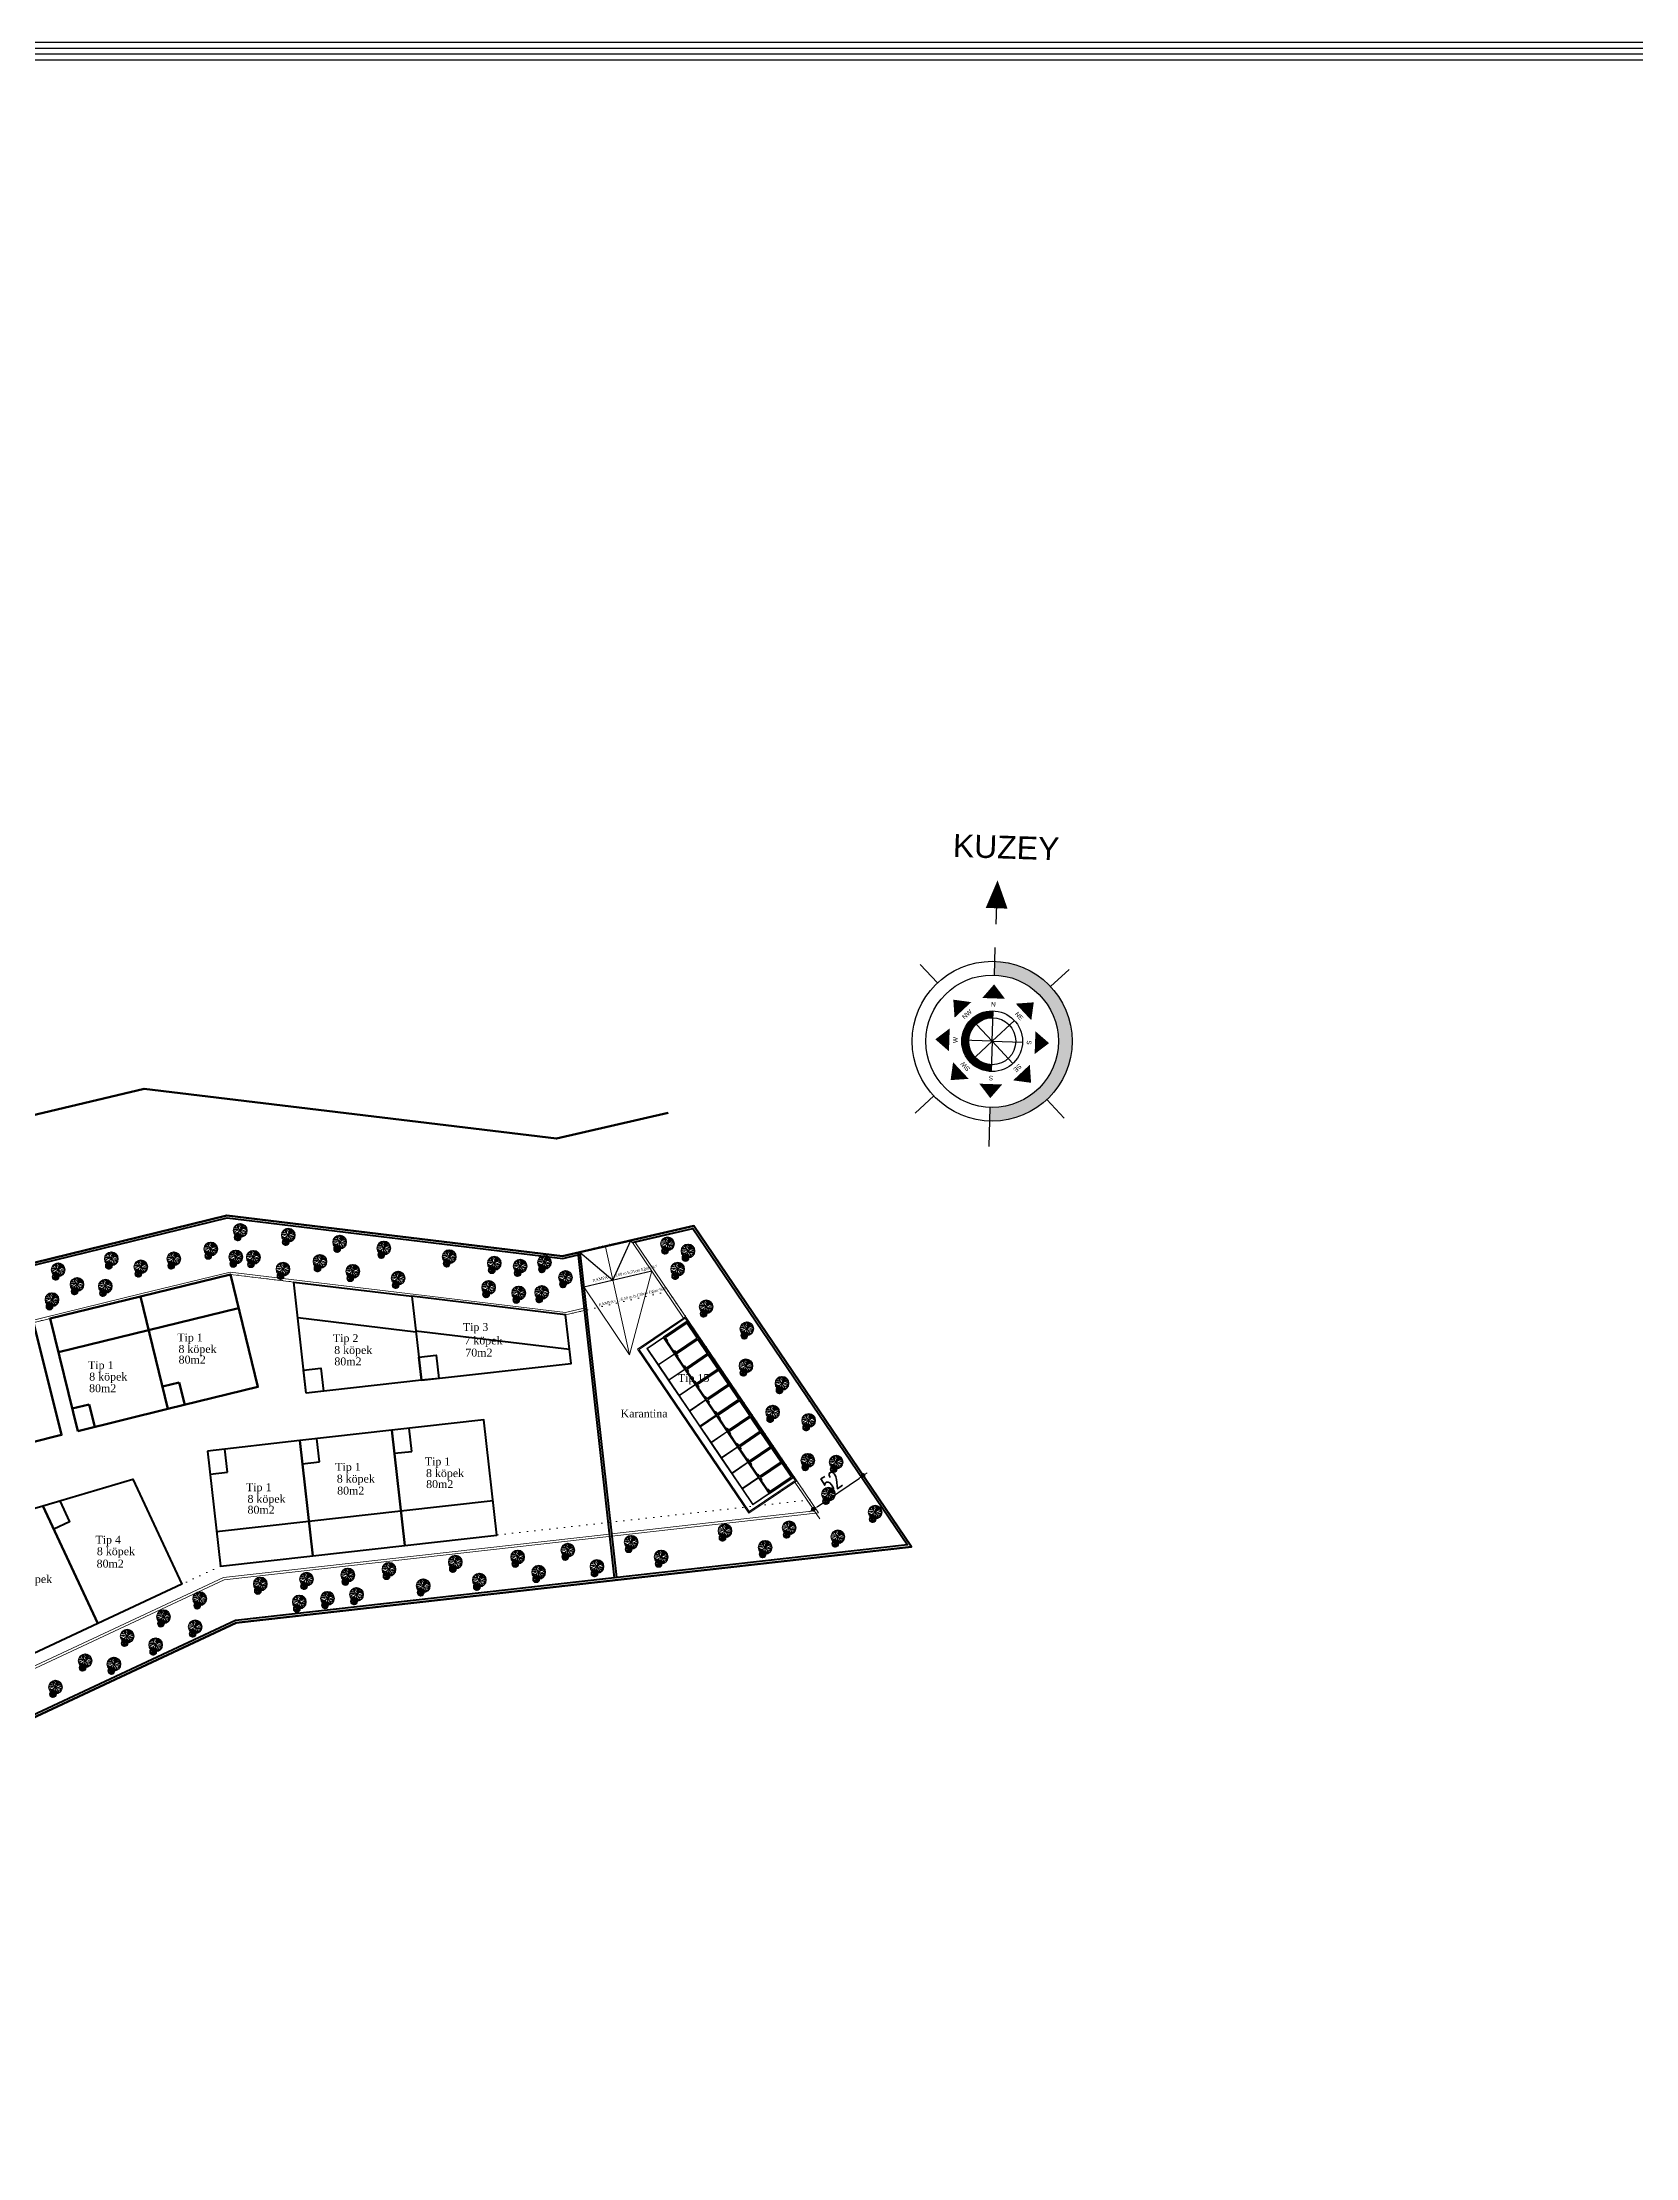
# Model space of a CAD drawing. Header units: millimetres. Extents: x 2046 to 14753, y 2361 to 29276.
# Drawn here: x 6684 to 8059, y 6210 to 8035 of the extents above; entities that cross this region are included whole.
import ezdxf
from ezdxf.enums import TextEntityAlignment as Align

# ---------------------------------------------------------------- set-up
doc = ezdxf.new("R2010")
doc.units = ezdxf.units.MM
doc.linetypes.add('DOT', pattern=[6.35, 0, -6.35])
doc.linetypes.add('DUZ', pattern=[0])
for name, color, linetype, lineweight in [('A.O. YAZI', 6, 'Continuous', 25), ('B_TİCARİ', 6, 'Continuous', 60), ('BİNA_IMALAT', 253, 'Continuous', 9), ('BİNA_SUNDURMA', 11, 'Continuous', 13), ('DUVAR', 255, 'Continuous', 40), ('gorunus3', 232, 'Continuous', 30), ('KAPI', 142, 'Continuous', 20), ('KAPLAMATAŞ', 21, 'DUZ', 13), ('noktali', 6, 'DOT', 13), ('ORMAN_PARK_BAHÇE', 92, 'Continuous', 9), ('PL_BHA', 163, 'Continuous', 0), ('TARAMA', 254, 'Continuous', 0), ('TARAMA-BY', 252, 'Continuous', 9), ('yazi', 251, 'Continuous', 25), ('ÖLÇÜ DIŞ', 255, 'Continuous', 25)]:
    doc.layers.add(name, color=color, linetype=linetype, lineweight=lineweight)
doc.styles.add('A.O. MALZEME', font='times.ttf', dxfattribs={"height": 10})
doc.styles.add('OLCU', font='romans.shx', dxfattribs={"width": 0.6, "height": 15})
doc.styles.add('ROMANS8', font='arial.ttf', dxfattribs={"width": 0.8, "height": 10})
doc.styles.get("Standard").update_dxf_attribs({"font": 'arial.ttf'})
doc.dimstyles.new('100', dxfattribs={"dimscale": 100, "dimtxt": 15, "dimasz": 0.04, "dimexe": 0.18, "dimexo": 0.06, "dimgap": 0.03, "dimtad": 1, "dimdec": 0, "dimrnd": 0.1, "dimdsep": 46, "dimtxsty": 'OLCU', "dimblk1": 'NOKTA', "dimblk2": 'NOKTA', "dimsah": 1, "dimcen": 0.05, "dimse1": 1, "dimse2": 1, "dimclrd": 256, "dimclre": 256, "dimclrt": 11, "dimadec": 0, "dimazin": 0, "dimtfac": 1, "dimtdec": 0, "dimtix": 1, "dimtmove": 2, "dimatfit": 3, "dimldrblk": 'NOKTA', "dimfxl": 1, "dimtolj": 1, "dimarcsym": 0})

# ---------------------------------------------------------------- blocks, each defined once
blk = doc.blocks.new('Tree - deciduous plan')
for p, q in [((-59.7219, 2.8025), (-12.0106, 12.0565)), ((-32.2571, 20.6333), (-59.1937, 9.348)), ((-58.6656, 12.7336), (-35.9543, 7.5424)), ((-57.081, 17.9248), (-47.0458, 14.7649)), ((-56.0247, 20.859), (-20.8134, 20.859)), ((-54.7923, 24.4702), (-47.75, 21.0847)), ((-54.6162, -24.7335), (-20.2853, 0.0941)), ((-53.2078, 27.4044), (-40.1797, 20.859)), ((-49.8627, 32.8214), (-32.7853, 32.8214)), ((-45.8134, 38.2383), (-40.5318, 33.0471)), ((-43.8768, 36.4326), (-44.405, 40.2696)), ((42, 42), (-42, -42)), ((42, -42), (-42, 42)), ((-40.1797, 44.558), (-36.4825, 43.2038)), ((-37.0107, 47.0408), (-35.25, 35.5298)), ((-32.6092, 50.4264), (-23.2782, 23.5674)), ((-31.2008, 51.1035), (-0.2149, 20.1818)), ((-26.4472, 46.5894), (-26.2712, 53.8116)), ((-22.0458, 42.0753), (-16.5881, 57.6486)), ((-21.1656, 55.8436), (-0.0388, 45.0094)), ((-12.5388, 54.9406), (-7.9613, 59.4546)), ((-12.3627, 32.1443), (-12.5388, 58.7776)), ((-5.3205, 59.6806), (16.5105, 16.7963)), ((2.426, 54.9406), (-1.4472, 59.9056)), ((0, 59.9996), (0, -60)), ((0.4894, 48.6208), (3.6584, 59.6806)), ((18.2711, 35.5298), (5.419, 59.6806)), ((9.8203, 51.5549), (12.8133, 58.5516)), ((19.6795, 19.5047), (16.3344, 57.6486)), ((17.0387, 51.1035), (23.2006, 55.1666)), ((17.7429, 43.6552), (25.4894, 54.2636)), ((54.3626, 25.3731), (20.9119, 0.3198)), ((23.3767, 23.3417), (53.3063, 27.4044)), ((29.3626, -6.6771), (59.4682, 7.091)), ((31.6513, 50.8778), (30.2429, 30.5643)), ((31.1232, 42.5267), (35.8767, 48.1693)), ((36.2288, 25.1474), (48.9049, 35.0784)), ((37.1091, 37.1098), (46.6161, 37.5612)), ((38.5175, 13.4107), (58.2359, 13.6364)), ((-60, 0), (60, 0)), ((-59.7219, -4.8714), (-54.2641, -6.6771)), ((-45.2853, -0.1316), (-59.0177, -10.0627)), ((-58.4895, -12.3197), (-36.4825, -11.6426)), ((-57.081, -18.4138), (-45.2853, -17.9624)), ((-52.6797, -18.188), (-55.4966, -22.0251)), ((-53.2078, -27.442), (-16.7641, -16.6081)), ((-38.9472, -29.0219), (-51.4472, -30.6018)), ((-47.2219, -19.3166), (-50.2148, -26.3135)), ((-46.5177, -30.1504), (-49.5106, -33.536)), ((-32.4331, -32.4075), (-48.1021, -35.5674)), ((-43.7008, -34.6645), (-46.6937, -37.373)), ((-35.9543, -22.4765), (-44.0529, -40.5329)), ((-24.6867, -37.8244), (-38.7712, -45.7241)), ((-26.2712, -43.9185), (-34.7219, -48.6583)), ((-19.9331, -20.2194), (-28.5599, -52.721)), ((-14.6515, -36.2445), (-27.6797, -52.9467)), ((-14.6515, -47.3041), (-25.0388, -54.3009)), ((-21.5177, -45.4984), (-19.9331, -56.1065)), ((-14.8275, -15.0282), (-14.6515, -57.6865)), ((-14.6515, -32.1818), (-3.912, -59.4922)), ((-8.4895, -47.5298), (-11.4825, -58.5893)), ((-10.074, -10.0627), (-2.5036, -59.7178)), ((-6.3768, -52.721), (-9.3698, -58.815)), ((-6.2008, -36.2445), (17.919, -57.0094)), ((-0.0388, -19.0909), (25.8415, -53.8495)), ((8.4119, -53.1724), (3.8344, -59.4922)), ((5.9471, -46.6269), (10.5246, -58.5893)), ((9.2922, -9.1598), (59.6443, -2.8401)), ((18.6232, -18.6394), (26.7218, -53.3981)), ((18.7992, -18.6394), (57.3556, -17.2853)), ((22.8485, -36.4702), (35.3485, -48.4326)), ((24.7852, -44.8213), (23.0246, -54.978)), ((26.3697, -18.4138), (58.9401, -9.8369)), ((30.419, -30.1504), (32.3556, -50.0125)), ((31.4753, -31.279), (49.6091, -33.3103)), ((38.1654, -18.188), (52.426, -29.0219)), ((41.5105, -32.6332), (46.088, -38.0501)), ((45.9119, -24.0564), (55.595, -22.2508))]:
    blk.add_line(p, q)
blk.add_circle((0, 0), 60)
blk = doc.blocks.new('NOKTA')
at = {"color": 0, "linetype": 'ByBlock'}
for p, q in [((-0.5, 0), (-1, 0)), ((0, 0.5), (0, 2.5)), ((0.5, 0), (1, 0)), ((0, -0.5), (0, -2.5))]:
    blk.add_line(p, q, dxfattribs=at)
at = {"color": 0, "linetype": 'ByBlock', "const_width": 0.5}
blk.add_lwpolyline([(-0.25, 0, 1), (0.25, 0, 1)], format="xyb", close=True, dxfattribs=at)
blk = doc.blocks.new('*D260')
at = {"layer": 'Defpoints', "color": 0, "transparency": 16777216}
for p in [(7392.3, 6798.3), (7392.3, 6798.3), (7349.3, 6769.1)]:
    blk.add_point(p, dxfattribs=at)
at = {"layer": 'TARAMA', "lineweight": -2, "transparency": 16777216}
blk.add_line((7352.6, 6771.3), (7389, 6796), dxfattribs=at)
at = {"layer": 'TARAMA', "lineweight": -2, "transparency": 16777216, "xscale": 4, "yscale": 4, "zscale": 4}
for p, rotation in [((7392.3, 6798.3), 34.12494175288695), ((7349.3, 6769.1), 214.1249417528869)]:
    blk.add_blockref('NOKTA', p, dxfattribs=dict(at, rotation=rotation))
at = {"layer": 'TARAMA', "color": 11, "transparency": 16777216, "insert": (7364.9, 6792.4), "char_height": 15, "attachment_point": 5, "rotation": 34.1249, "style": 'OLCU'}
blk.add_mtext('\\A1;52', dxfattribs=at)
blk = doc.blocks.new('sefere4')
at = {"layer": 'BİNA_IMALAT', "ltscale": 0.1}
for p, q in [((980705, 4350046), (982415, 4350046)), ((980705, 4349546), (980705, 4350046)), ((980715, 4350046), (980705, 4350046)), ((980715, 4350006), (980705, 4350006)), ((980715, 4349956), (980705, 4349956)), ((980715, 4349906), (980705, 4349906)), ((980715, 4350036), (980715, 4350046)), ((980715, 4350036), (982405, 4350036)), ((980715, 4349556), (980715, 4350036)), ((980760, 4350036), (980760, 4350046)), ((980810, 4350036), (980810, 4350046)), ((980864, 4350036), (980864, 4350046)), ((980914, 4350036), (980914, 4350046)), ((980964, 4350036), (980964, 4350046)), ((980985, 4350036), (980985, 4350046)), ((981014, 4350036), (981014, 4350046)), ((981035, 4350036), (981035, 4350046)), ((981064, 4350036), (981064, 4350046)), ((981085, 4350036), (981085, 4350046)), ((981114, 4350036), (981114, 4350046)), ((981135, 4350036), (981135, 4350046)), ((981164, 4350036), (981164, 4350046)), ((981185, 4350036), (981185, 4350046)), ((981235, 4350036), (981235, 4350046)), ((981285, 4350036), (981285, 4350046)), ((981338, 4350036), (981338, 4350046)), ((981388, 4350036), (981388, 4350046)), ((981438, 4350036), (981438, 4350046)), ((981488, 4350036), (981488, 4350046)), ((981538, 4350036), (981538, 4350046)), ((981588, 4350036), (981588, 4350046)), ((981638, 4350036), (981638, 4350046)), ((981691, 4350036), (981691, 4350046)), ((981741, 4350036), (981741, 4350046)), ((981791, 4350036), (981791, 4350046)), ((981841, 4350036), (981841, 4350046)), ((981891, 4350036), (981891, 4350046)), ((981941, 4350036), (981941, 4350046)), ((981991, 4350036), (981991, 4350046)), ((982045, 4350036), (982045, 4350046)), ((982095, 4350036), (982095, 4350046)), ((982145, 4350036), (982145, 4350046)), ((982195, 4350036), (982195, 4350046)), ((982245, 4350036), (982245, 4350046)), ((982295, 4350036), (982295, 4350046)), ((982345, 4350036), (982345, 4350046)), ((982398, 4350036), (982398, 4350046)), ((982405, 4349556), (982405, 4350036)), ((982405, 4350006), (982415, 4350006)), ((982405, 4349956), (982415, 4349956)), ((982405, 4349906), (982415, 4349906)), ((982415, 4349546), (982415, 4350046)), ((980715, 4349856), (980705, 4349856)), ((980715, 4349806), (980705, 4349806)), ((980715, 4349756), (980705, 4349756)), ((980715, 4349706), (980705, 4349706)), ((982405, 4349856), (982415, 4349856)), ((982405, 4349806), (982415, 4349806)), ((982405, 4349756), (982415, 4349756)), ((982405, 4349706), (982415, 4349706)), ((980715, 4349656), (980705, 4349656)), ((980715, 4349606), (980705, 4349606)), ((980715, 4349556), (980705, 4349556)), ((980705, 4349546), (982415, 4349546)), ((980715, 4349556), (982405, 4349556)), ((980725, 4349556), (980725, 4349546)), ((980775, 4349546), (980775, 4349556)), ((980825, 4349546), (980825, 4349556)), ((980875, 4349546), (980875, 4349556)), ((980925, 4349546), (980925, 4349556)), ((980965, 4349546), (980965, 4349556)), ((981015, 4349546), (981015, 4349556)), ((981075, 4349546), (981075, 4349556)), ((981125, 4349546), (981125, 4349556)), ((981185, 4349546), (981185, 4349556)), ((981235, 4349546), (981235, 4349556)), ((981295, 4349556), (981295, 4349546)), ((981355, 4349556), (981355, 4349546)), ((981415, 4349556), (981415, 4349546)), ((981475, 4349556), (981475, 4349546)), ((981525, 4349546), (981525, 4349556)), ((981575, 4349546), (981575, 4349556)), ((981625, 4349546), (981625, 4349556)), ((981675, 4349546), (981675, 4349556)), ((981715, 4349546), (981715, 4349556)), ((981765, 4349546), (981765, 4349556)), ((981825, 4349546), (981825, 4349556)), ((981875, 4349546), (981875, 4349556)), ((981935, 4349546), (981935, 4349556)), ((981985, 4349546), (981985, 4349556)), ((982045, 4349556), (982045, 4349546)), ((982105, 4349556), (982105, 4349546)), ((982165, 4349556), (982165, 4349546)), ((982225, 4349556), (982225, 4349546)), ((982275, 4349546), (982275, 4349556)), ((982325, 4349546), (982325, 4349556)), ((982375, 4349546), (982375, 4349556)), ((982405, 4349656), (982415, 4349656)), ((982405, 4349606), (982415, 4349606))]:
    blk.add_line(p, q, dxfattribs=at)
at = {"layer": 'BİNA_SUNDURMA', "ltscale": 0.1}
for p, q in [((980745, 4349791), (980745, 4349616)), ((980750, 4349786), (980745, 4349786)), ((980915, 4349786), (980745, 4349786)), ((980750, 4349791), (980750, 4349616)), ((980910, 4349791), (980910, 4349616)), ((980915, 4349786), (980910, 4349786)), ((980915, 4349791), (980915, 4349616)), ((980915, 4349786), (981235, 4349786)), ((981070, 4349791), (981070, 4349616)), ((981075, 4349791), (981075, 4349616)), ((981230, 4349791), (981230, 4349616)), ((981235, 4349786), (981230, 4349786)), ((981235, 4349791), (981235, 4349616)), ((981235, 4349786), (981395, 4349786)), ((981390, 4349791), (981390, 4349616)), ((981395, 4349791), (981395, 4349616)), ((981565, 4349786), (981395, 4349786)), ((981555, 4349791), (981555, 4349616)), ((981560, 4349786), (981555, 4349786)), ((981725, 4349786), (981555, 4349786)), ((981560, 4349791), (981560, 4349616)), ((981560, 4349791), (981560, 4349616)), ((981565, 4349786), (981560, 4349786)), ((981565, 4349791), (981565, 4349616)), ((981720, 4349791), (981720, 4349616)), ((981725, 4349786), (981720, 4349786)), ((981725, 4349791), (981725, 4349616)), ((981725, 4349786), (982045, 4349786)), ((981880, 4349791), (981880, 4349616)), ((981885, 4349791), (981885, 4349616)), ((982040, 4349791), (982040, 4349616)), ((982045, 4349786), (982040, 4349786)), ((982045, 4349791), (982045, 4349616)), ((982045, 4349786), (982205, 4349786)), ((982200, 4349791), (982200, 4349616)), ((982205, 4349791), (982205, 4349616)), ((982375, 4349786), (982205, 4349786)), ((982370, 4349791), (982370, 4349616)), ((982375, 4349786), (982370, 4349786)), ((982375, 4349791), (982375, 4349616)), ((980745, 4349621), (980915, 4349621)), ((980745, 4349616), (980915, 4349616)), ((980915, 4349621), (981235, 4349621)), ((980915, 4349616), (981235, 4349616)), ((981235, 4349621), (981395, 4349621)), ((981235, 4349616), (981395, 4349616)), ((981395, 4349621), (981565, 4349621)), ((981395, 4349616), (981565, 4349616)), ((981555, 4349621), (981725, 4349621)), ((981555, 4349616), (981725, 4349616)), ((981725, 4349621), (982045, 4349621)), ((981725, 4349616), (982045, 4349616)), ((982045, 4349621), (982205, 4349621)), ((982045, 4349616), (982205, 4349616)), ((982205, 4349621), (982375, 4349621)), ((982205, 4349616), (982375, 4349616))]:
    blk.add_line(p, q, dxfattribs=at)
for points in [[(980780, 4349796), (980880, 4349796)], [(980780, 4349791), (980880, 4349791)], [(980940, 4349796), (981040, 4349796)], [(980940, 4349791), (981040, 4349791)], [(981100, 4349796), (981200, 4349796)], [(981100, 4349791), (981200, 4349791)], [(981260, 4349796), (981360, 4349796)], [(981260, 4349791), (981360, 4349791)], [(981420, 4349796), (981520, 4349796)], [(981420, 4349791), (981520, 4349791)], [(981590, 4349796), (981690, 4349796)], [(981590, 4349791), (981690, 4349791)], [(981750, 4349796), (981850, 4349796)], [(981750, 4349791), (981850, 4349791)], [(981910, 4349796), (982010, 4349796)], [(981910, 4349791), (982010, 4349791)], [(982070, 4349796), (982170, 4349796)], [(982070, 4349791), (982170, 4349791)], [(982230, 4349796), (982330, 4349796)], [(982230, 4349791), (982330, 4349791)]]:
    blk.add_lwpolyline(points, dxfattribs=at)
at = {"layer": 'DUVAR', "ltscale": 0.1}
for p, q in [((980745, 4350036), (982375, 4350036)), ((980745, 4349791), (980745, 4350036)), ((980755, 4350026), (980905, 4350026)), ((980755, 4349801), (980755, 4350026)), ((980905, 4350026), (980905, 4349801)), ((980915, 4350026), (980915, 4349801)), ((981225, 4350026), (980915, 4350026)), ((981065, 4350026), (981065, 4349801)), ((981075, 4350026), (981075, 4349801)), ((981225, 4350026), (981225, 4349801)), ((981235, 4350026), (981235, 4349801)), ((981385, 4350026), (981235, 4350026)), ((981385, 4350026), (981385, 4349801)), ((981395, 4350026), (981395, 4349801)), ((981395, 4350026), (981555, 4350026)), ((981555, 4350026), (981555, 4349801)), ((981565, 4350026), (981715, 4350026)), ((981565, 4349801), (981565, 4350026)), ((981715, 4350026), (981715, 4349801)), ((981725, 4350026), (981725, 4349801)), ((982035, 4350026), (981725, 4350026)), ((981875, 4350026), (981875, 4349801)), ((981885, 4350026), (981885, 4349801)), ((982035, 4350026), (982035, 4349801)), ((982045, 4350026), (982045, 4349801)), ((982195, 4350026), (982045, 4350026)), ((982195, 4350026), (982195, 4349801)), ((982205, 4350026), (982205, 4349801)), ((982205, 4350026), (982365, 4350026)), ((982365, 4350026), (982365, 4349801)), ((982375, 4350036), (982375, 4349791)), ((980905, 4349801), (980880, 4349801)), ((980915, 4349791), (980880, 4349791)), ((980940, 4349801), (980915, 4349801)), ((980915, 4349791), (980940, 4349791)), ((981100, 4349801), (981040, 4349801)), ((981040, 4349791), (981100, 4349791)), ((981225, 4349801), (981200, 4349801)), ((981200, 4349791), (981235, 4349791)), ((981260, 4349801), (981235, 4349801)), ((981235, 4349791), (981260, 4349791)), ((981385, 4349801), (981360, 4349801)), ((981360, 4349791), (981395, 4349791)), ((981420, 4349801), (981395, 4349801)), ((981420, 4349791), (981395, 4349791)), ((981555, 4349801), (981520, 4349801)), ((981565, 4349791), (981520, 4349791)), ((981715, 4349801), (981690, 4349801)), ((981725, 4349791), (981690, 4349791)), ((981750, 4349801), (981725, 4349801)), ((981725, 4349791), (981750, 4349791)), ((981910, 4349801), (981850, 4349801)), ((981850, 4349791), (981910, 4349791)), ((982035, 4349801), (982010, 4349801)), ((982010, 4349791), (982045, 4349791)), ((982070, 4349801), (982045, 4349801)), ((982045, 4349791), (982070, 4349791)), ((982195, 4349801), (982170, 4349801)), ((982170, 4349791), (982205, 4349791)), ((982230, 4349801), (982205, 4349801)), ((982230, 4349791), (982205, 4349791)), ((982365, 4349801), (982330, 4349801)), ((982375, 4349791), (982330, 4349791))]:
    blk.add_line(p, q, dxfattribs=at)
for points in [[(980755, 4349801), (980780, 4349801), (980780, 4349791), (980745, 4349791)], [(980880, 4349801), (980880, 4349791)], [(980940, 4349801), (980940, 4349791)], [(981040, 4349801), (981040, 4349791)], [(981100, 4349801), (981100, 4349791)], [(981200, 4349801), (981200, 4349791)], [(981260, 4349801), (981260, 4349791)], [(981360, 4349801), (981360, 4349791)], [(981420, 4349801), (981420, 4349791)], [(981520, 4349801), (981520, 4349791)], [(981565, 4349801), (981590, 4349801), (981590, 4349791), (981555, 4349791)], [(981690, 4349801), (981690, 4349791)], [(981750, 4349801), (981750, 4349791)], [(981850, 4349801), (981850, 4349791)], [(981910, 4349801), (981910, 4349791)], [(982010, 4349801), (982010, 4349791)], [(982070, 4349801), (982070, 4349791)], [(982170, 4349801), (982170, 4349791)], [(982230, 4349801), (982230, 4349791)], [(982330, 4349801), (982330, 4349791)]]:
    blk.add_lwpolyline(points, dxfattribs=at)

msp = doc.modelspace()

# ---------------------------------------------------------------- hatches: boundary and pattern name
at = {"layer": 'yazi'}
msp.add_hatch(color=256, dxfattribs=at).paths.add_polyline_path([(7560.747, 7171.095, -0.41421356), (7501.722, 7115.885), (7501.328, 7104.067, 0.41421356), (7572.564, 7170.701, 0.41421356), (7505.93, 7241.937), (7505.536, 7230.12, -0.41421356)])

# ---------------------------------------------------------------- linework, layer by layer
at = {"layer": 'B_TİCARİ'}
msp.add_lwpolyline([(5223.1, 7025.696), (5444.266, 6968.489), (5900.79, 6936.688), (5939.645, 6933.982), (5968.78, 6941.084), (6772.069, 7131.83), (7127.569, 7089.015), (7223.976, 7111.127)], dxfattribs=at)
at = {"layer": 'DUVAR', "lineweight": 70}
for p, q in [((6775.75, 6923.654), (6853.459, 6942.662)), ((6698.041, 6904.646), (6775.75, 6923.654)), ((6787.63, 6875.086), (6802.2, 6878.65)), ((6802.2, 6878.65), (6806.952, 6859.222)), ((6709.92, 6856.078), (6724.491, 6859.642)), ((6724.491, 6859.642), (6729.243, 6840.215))]:
    msp.add_line(p, q, dxfattribs=at)
at = {"layer": 'DUVAR'}
for p, q in [((6923.289, 6810.144), (6921.052, 6830.018)), ((7002.787, 6819.093), (7000.55, 6838.967)), ((6843.791, 6801.195), (6841.554, 6821.07)), ((6908.383, 6808.466), (6923.289, 6810.144)), ((6987.881, 6817.415), (7002.787, 6819.093)), ((6828.885, 6799.517), (6843.791, 6801.195)), ((6993.474, 6767.729), (7072.972, 6776.677)), ((6834.478, 6749.831), (6913.976, 6758.78)), ((6913.976, 6758.78), (6993.474, 6767.729))]:
    msp.add_line(p, q, dxfattribs=at)
for points in [[(6065.371, 6826.113), (6065.371, 6826.113), (6465.435, 6930.109), (6843.283, 7022.531), (7132.927, 6987.648), (7246.332, 7013.658), (7433.95, 6736.806), (6851.354, 6671.225), (6203.002, 6367.774), (5667.247, 6209.565), (5277.117, 6525.984), (5045.242, 6637.633), (5173.574, 6882.219), (5289.425, 6848.543), (5685.289, 6813.345), (5685.289, 6813.345)], [(7195.26, 6999.892), (7245.444, 7011.402), (7430.438, 6738.423), (6850.804, 6673.176), (6202.291, 6369.65), (5667.69, 6211.781), (5278.196, 6527.684), (5047.975, 6638.537), (5174.585, 6879.842), (5289.054, 6846.568), (5685.234, 6811.342)], [(6065.66, 6824.122), (6465.924, 6928.17), (6843.405, 7020.502), (7133.034, 6985.62), (7146.193, 6988.638)], [(6843.405, 7020.502), (7133.034, 6985.62), (7146.193, 6988.638)], [(7193.17, 6999.413), (7245.444, 7011.402), (7430.438, 6738.423), (6851.131, 6673.213)], [(7145.967, 6990.639), (7177.563, 6709.958)], [(7147.929, 6991.089), (7179.55, 6710.182)], [(6904.42, 6934.59), (7006.434, 6922.304)], [(7006.341, 6923.124), (7138.961, 6907.152)], [(6985.644, 6837.289), (6996.83, 6737.917), (7076.328, 6746.866), (7065.142, 6846.238), (6985.644, 6837.289)], [(6826.648, 6819.392), (6837.834, 6720.019), (6917.332, 6728.968), (6906.146, 6828.34), (6826.648, 6819.392)], [(6906.146, 6828.34), (6917.332, 6728.968), (6996.83, 6737.917), (6985.644, 6837.289), (6906.146, 6828.34)]]:
    msp.add_lwpolyline(points, dxfattribs=at)
at = {"layer": 'DUVAR', "lineweight": 70}
for points in [[(6792.382, 6855.658), (6768.622, 6952.795), (6846.331, 6971.803), (6870.091, 6874.666), (6792.382, 6855.658)], [(6714.672, 6836.651), (6690.913, 6933.787), (6768.622, 6952.795), (6792.382, 6855.658), (6714.672, 6836.651)], [(6622.998, 6813.8), (6598.733, 6910.812), (6676.342, 6930.223), (6700.607, 6833.212), (6622.998, 6813.8)]]:
    msp.add_lwpolyline(points, dxfattribs=at)
at = {"layer": 'DUVAR'}
for points in [[(6911.778, 6869.227), (6900.972, 6965.222), (7002.986, 6952.936), (7011.15, 6880.413), (6911.778, 6869.227)], [(7011.15, 6880.413), (7140.334, 6894.955), (7135.605, 6936.964), (7002.986, 6952.936)], [(7011.15, 6880.413), (7008.913, 6900.287), (7023.819, 6901.965), (7026.056, 6882.091)], [(6911.778, 6869.227), (6909.54, 6889.101), (6924.446, 6890.779), (6926.683, 6870.905)], [(6684.466, 6772.217), (6762.1, 6795.067), (6804.49, 6704.497), (6732.033, 6670.584)], [(6684.466, 6772.217), (6699.022, 6776.502), (6707.5, 6758.388), (6693.914, 6752.029)], [(6610.228, 6750.367), (6684.466, 6772.217), (6732.033, 6670.584), (6662.747, 6638.156)]]:
    msp.add_lwpolyline(points, close=True, dxfattribs=at)
at = {"layer": 'gorunus3'}
for points in [[(7193.17, 6999.413), (7191.966, 7001.189)], [(6851.354, 6671.225), (7433.95, 6736.806)]]:
    msp.add_lwpolyline(points, dxfattribs=at)
at = {"layer": 'KAPI'}
for points in [[(7147.929, 6991.089), (7191.966, 7001.189)], [(7148.064, 6990.504), (7192.1, 7000.604)]]:
    msp.add_lwpolyline(points, dxfattribs=at)
at = {"layer": 'KAPLAMATAŞ'}
msp.add_lwpolyline([(7345.6, 6861.687), (7345.376, 6863.675)], dxfattribs=at)
at = {"layer": 'noktali'}
msp.add_lwpolyline([(5198.861, 6822.799), (5280.145, 6799.171), (5683.909, 6763.27), (6072.588, 6776.327), (6338.562, 6845.467), (6431.177, 6869.542), (6465.892, 6878.567), (6470.336, 6879.722), (6481.423, 6882.546), (6533.106, 6895.188), (6846.331, 6971.803), (7135.605, 6936.964), (7224.145, 6957.271), (7346.15, 6777.238), (6837.599, 6719.993), (6185.223, 6414.659), (5678.314, 6264.967), (5304.075, 6568.498), (5113.563, 6660.231)], close=True, dxfattribs=at)
at = {"layer": 'PL_BHA', "color": 6, "lineweight": 90}
msp.add_polyline3d([(6851.354, 6671.225, 0), (6203.002, 6367.774, 0), (5667.247, 6209.565, 0), (5277.117, 6525.984, 0), (5045.242, 6637.633, 0), (5173.574, 6882.219, 0), (5289.425, 6848.543, 0), (5685.289, 6813.345, 0), (6065.371, 6826.113, 0), (6465.435, 6930.109, 0), (6843.283, 7022.531, 0), (7132.927, 6987.648, 0), (7246.332, 7013.658, 0), (7433.95, 6736.806, 0), (6851.354, 6671.225, 0)], close=True, dxfattribs=at)
at = {"layer": 'TARAMA'}
for points in [[(5045.242, 6637.633), (5277.117, 6525.984), (5667.247, 6209.565), (6203.002, 6367.774), (6851.354, 6671.225), (7433.95, 6736.806), (7246.332, 7013.658)], [(7190.605, 6902.483), (7170.082, 6995.554)], [(7175.523, 6745.956), (7353.754, 6766.019), (7195.26, 6999.892)], [(7237.386, 6934.167), (7193.17, 6999.413)], [(7151.309, 6961.069), (7190.605, 6902.483), (7209.866, 6974.776)], [(7151.371, 6942.632), (7151.597, 6940.631)], [(7175.299, 6747.943), (7350.242, 6767.636), (7333.317, 6792.61)]]:
    msp.add_lwpolyline(points, dxfattribs=at)
at = {"layer": 'TARAMA-BY'}
for points in [[(6467.635, 6881.086), (6537.658, 6898.36), (6582.472, 6909.322), (6770.051, 6955.204), (6846.209, 6973.832)], [(7151.371, 6942.632), (7135.498, 6938.991), (6846.209, 6973.832)], [(6032.01, 6765.785), (6481.423, 6882.546), (6846.331, 6971.803)], [(7151.597, 6940.631), (7135.605, 6936.964), (6846.331, 6971.803)], [(5325.729, 6489.132), (5631.877, 6240.827), (6188.779, 6405.282), (6840.35, 6710.239), (7173.312, 6747.72)], [(5633.762, 6239.299), (6189.49, 6403.406), (6840.9, 6708.289), (7175.523, 6745.956)]]:
    msp.add_lwpolyline(points, dxfattribs=at)
at = {"layer": 'yazi'}
for p, q in [((7506.997, 7273.89), (7507.853, 7299.521)), ((7505.536, 7230.12), (7506.329, 7253.86)), ((7456.512, 7223.374), (7441.595, 7239.321)), ((7554.001, 7220.119), (7569.948, 7235.036)), ((7503.629, 7173.002), (7504.504, 7199.193)), ((7503.629, 7173.002), (7485.728, 7192.14)), ((7503.629, 7173.002), (7522.767, 7190.904)), ((7503.629, 7173.002), (7477.438, 7173.877)), ((7503.629, 7173.002), (7484.491, 7155.101)), ((7503.629, 7173.002), (7502.755, 7146.811)), ((7503.629, 7173.002), (7521.531, 7153.864)), ((7503.629, 7173.002), (7529.82, 7172.128)), ((7453.258, 7125.885), (7437.31, 7110.968)), ((7550.746, 7122.631), (7565.663, 7106.683)), ((7501.722, 7115.885), (7500.599, 7082.243))]:
    msp.add_line(p, q, dxfattribs=at)
for points in [[(2995.515, 8035.024), (9158.746, 8035.024)], [(2045.615, 8020.024), (9158.746, 8020.024)], [(2995.515, 8030.024), (9158.746, 8030.024)], [(2995.515, 8025.024), (9158.746, 8025.024)]]:
    msp.add_lwpolyline(points, dxfattribs=at)
for points in [[(7508.265, 7311.871, 0, 18.835, 0), (7507.46, 7287.756, 18.835, 18.835, 0)], [(7505.268, 7222.079, 0, 19.707, 0), (7504.864, 7209.978, 19.707, 19.707, 0)], [(7470.085, 7208.864, 0, 19.707, 0), (7478.356, 7200.021, 19.707, 19.707, 0)], [(7539.491, 7206.547, 0, 19.707, 0), (7530.648, 7198.275, 19.707, 19.707, 0)], [(7454.552, 7174.641, 0, 19.707, 0), (7466.653, 7174.237, 19.707, 19.707, 0)], [(7552.707, 7171.364, 0, 19.707, 0), (7540.605, 7171.768, 19.707, 19.707, 0)], [(7467.768, 7139.458, 0, 19.707, 0), (7476.61, 7147.729, 19.707, 19.707, 0)], [(7537.174, 7137.141, 0, 19.707, 0), (7528.902, 7145.983, 19.707, 19.707, 0)], [(7501.991, 7123.925, 0, 19.707, 0), (7502.395, 7136.026, 19.707, 19.707, 0)]]:
    msp.add_lwpolyline(points, format="xyseb", dxfattribs=at)
at = {"layer": 'yazi', "const_width": 5.912}
for points in [[(7504.405, 7196.239, 0.41421356), (7480.393, 7173.778, 1)], [(7480.393, 7173.778, 0.41421356), (7502.853, 7149.766, 1)]]:
    msp.add_lwpolyline(points, format="xyb", dxfattribs=at)
at = {"layer": 'yazi'}
for radius in [68.973, 57.149, 26.206, 20.294]:
    msp.add_circle((7503.629, 7173.002), radius, dxfattribs=at)
at = {"layer": 'ÖLÇÜ DIŞ'}
for points in [[(7147.929, 6991.089), (7191.966, 7001.189)], [(7147.929, 6991.089), (7176.405, 6966.879), (7191.966, 7001.189)], [(7151.309, 6961.069), (7209.866, 6974.776)]]:
    msp.add_lwpolyline(points, dxfattribs=at)

# ---------------------------------------------------------------- block references
at = {"layer": 'ORMAN_PARK_BAHÇE'}
for p, xscale, yscale, zscale, rotation in [((6854.852, 7009.691), 0.09998150118738156, 0.09998150118738156, 0.09998150118738156, 170.5006243306076), ((6896.288, 7005.576), 0.09998150118738156, 0.09998150118738156, 0.09998150118738156, 170.5006243306076), ((6743.605, 6985.222), 0.09998150118738156, 0.09998150118738156, 0.09998150118738156, 170.5006243306076), ((6797.459, 6985.256), 0.09998150118738156, 0.09998150118738156, 0.09998150118738156, 170.5006243306076), ((6829.373, 6993.744), 0.09998150118738156, 0.09998150118738156, 0.09998150118738156, 170.5006243306076), ((6827.212, 6987.824), 0.04999075059369071, 0.04999075059369071, 0.04999075059369071, 154.096428409463), ((6850.992, 6986.8), 0.09998150118738156, 0.09998150118738156, 0.09998150118738156, 170.5006243306076), ((6852.692, 7003.772), 0.04999075059369071, 0.04999075059369071, 0.04999075059369071, 154.096428409463), ((6866.176, 6986.542), 0.09998150118738156, 0.09998150118738156, 0.09998150118738156, 170.5006243306076), ((6894.128, 6999.656), 0.04999075059369071, 0.04999075059369071, 0.04999075059369071, 154.096428409463), ((6940.621, 6999.662), 0.09998150118738156, 0.09998150118738156, 0.09998150118738156, 170.5006243306076), ((6938.46, 6993.743), 0.04999075059369071, 0.04999075059369071, 0.04999075059369071, 154.096428409463), ((6978.711, 6994.518), 0.09998150118738156, 0.09998150118738156, 0.09998150118738156, 170.5006243306076), ((6976.55, 6988.598), 0.04999075059369071, 0.04999075059369071, 0.04999075059369071, 154.096428409463), ((7035.175, 6987.053), 0.09998150118738156, 0.09998150118738156, 0.09998150118738156, 170.5006243306076), ((7223.506, 6998.106), 0.09998150118738156, 0.09998150118738156, 0.09998150118738156, 170.5006243306076), ((7221.346, 6992.186), 0.04999075059369071, 0.04999075059369071, 0.04999075059369071, 154.096428409463), ((7241.166, 6991.96), 0.09998150118738156, 0.09998150118738156, 0.09998150118738156, 170.5006243306076), ((6697.794, 6975.706), 0.09998150118738156, 0.09998150118738156, 0.09998150118738156, 170.5006243306076), ((6695.633, 6969.786), 0.04999075059369071, 0.04999075059369071, 0.04999075059369071, 154.096428409463), ((6741.444, 6979.303), 0.04999075059369071, 0.04999075059369071, 0.04999075059369071, 154.096428409463), ((6769.085, 6978.278), 0.09998150118738156, 0.09998150118738156, 0.09998150118738156, 170.5006243306076), ((6766.924, 6972.358), 0.04999075059369071, 0.04999075059369071, 0.04999075059369071, 154.096428409463), ((6795.299, 6979.336), 0.04999075059369071, 0.04999075059369071, 0.04999075059369071, 154.096428409463), ((6848.831, 6980.88), 0.04999075059369071, 0.04999075059369071, 0.04999075059369071, 154.096428409463), ((6864.016, 6980.623), 0.04999075059369071, 0.04999075059369071, 0.04999075059369071, 154.096428409463), ((6891.721, 6976.256), 0.09998150118738156, 0.09998150118738156, 0.09998150118738156, 170.5006243306076), ((6889.56, 6970.336), 0.04999075059369071, 0.04999075059369071, 0.04999075059369071, 154.096428409463), ((6923.634, 6982.944), 0.09998150118738156, 0.09998150118738156, 0.09998150118738156, 170.5006243306076), ((6921.474, 6977.024), 0.04999075059369071, 0.04999075059369071, 0.04999075059369071, 154.096428409463), ((6951.945, 6974.456), 0.09998150118738156, 0.09998150118738156, 0.09998150118738156, 170.5006243306076), ((6991.165, 6968.534), 0.09998150118738156, 0.09998150118738156, 0.09998150118738156, 170.5006243306076), ((7033.014, 6981.133), 0.04999075059369071, 0.04999075059369071, 0.04999075059369071, 154.096428409463), ((7074.037, 6981.394), 0.09998150118738156, 0.09998150118738156, 0.09998150118738156, 170.5006243306076), ((7071.877, 6975.474), 0.04999075059369071, 0.04999075059369071, 0.04999075059369071, 154.096428409463), ((7096.303, 6978.872), 0.09998150118738156, 0.09998150118738156, 0.09998150118738156, 170.5006243306076), ((7094.142, 6972.952), 0.04999075059369071, 0.04999075059369071, 0.04999075059369071, 154.096428409463), ((7117.275, 6982.166), 0.09998150118738156, 0.09998150118738156, 0.09998150118738156, 170.5006243306076), ((7115.114, 6976.246), 0.04999075059369071, 0.04999075059369071, 0.04999075059369071, 154.096428409463), ((7135.478, 6969.176), 0.09998150118738156, 0.09998150118738156, 0.09998150118738156, 170.5006243306076), ((7232.257, 6976.243), 0.09998150118738156, 0.09998150118738156, 0.09998150118738156, 170.5006243306076), ((7230.096, 6970.323), 0.04999075059369071, 0.04999075059369071, 0.04999075059369071, 154.096428409463), ((7239.005, 6986.04), 0.04999075059369071, 0.04999075059369071, 0.04999075059369071, 154.096428409463), ((6692.389, 6949.984), 0.09998150118738156, 0.09998150118738156, 0.09998150118738156, 170.5006243306076), ((6714.008, 6963.102), 0.09998150118738156, 0.09998150118738156, 0.09998150118738156, 170.5006243306076), ((6711.847, 6957.182), 0.04999075059369071, 0.04999075059369071, 0.04999075059369071, 154.096428409463), ((6738.458, 6961.559), 0.09998150118738156, 0.09998150118738156, 0.09998150118738156, 170.5006243306076), ((6736.297, 6955.639), 0.04999075059369071, 0.04999075059369071, 0.04999075059369071, 154.096428409463), ((6949.784, 6968.536), 0.04999075059369071, 0.04999075059369071, 0.04999075059369071, 154.096428409463), ((6989.004, 6962.614), 0.04999075059369071, 0.04999075059369071, 0.04999075059369071, 154.096428409463), ((7069.147, 6960.56), 0.09998150118738156, 0.09998150118738156, 0.09998150118738156, 170.5006243306076), ((7066.987, 6954.64), 0.04999075059369071, 0.04999075059369071, 0.04999075059369071, 154.096428409463), ((7095.113, 6955.743), 0.09998150118738156, 0.09998150118738156, 0.09998150118738156, 170.5006243306076), ((7114.959, 6956.187), 0.09998150118738156, 0.09998150118738156, 0.09998150118738156, 170.5006243306076), ((7133.318, 6963.256), 0.04999075059369071, 0.04999075059369071, 0.04999075059369071, 154.096428409463), ((6690.228, 6944.065), 0.04999075059369071, 0.04999075059369071, 0.04999075059369071, 154.096428409463), ((7092.952, 6949.824), 0.04999075059369071, 0.04999075059369071, 0.04999075059369071, 154.096428409463), ((7112.798, 6950.268), 0.04999075059369071, 0.04999075059369071, 0.04999075059369071, 154.096428409463), ((7256.764, 6943.767), 0.09998150118738156, 0.09998150118738156, 0.09998150118738156, 170.5006243306076), ((7254.604, 6937.848), 0.04999075059369071, 0.04999075059369071, 0.04999075059369071, 154.096428409463), ((7291.947, 6924.894), 0.09998150118738156, 0.09998150118738156, 0.09998150118738156, 170.5006243306076), ((7289.787, 6918.974), 0.04999075059369071, 0.04999075059369071, 0.04999075059369071, 154.096428409463), ((7291.171, 6892.834), 0.09998150118738156, 0.09998150118738156, 0.09998150118738156, 170.5006243306076), ((7289.011, 6886.915), 0.04999075059369071, 0.04999075059369071, 0.04999075059369071, 154.096428409463), ((7322.259, 6877.736), 0.09998150118738156, 0.09998150118738156, 0.09998150118738156, 170.5006243306076), ((7320.098, 6871.816), 0.04999075059369071, 0.04999075059369071, 0.04999075059369071, 154.096428409463), ((7314.239, 6852.916), 0.09998150118738156, 0.09998150118738156, 0.09998150118738156, 170.5006243306076), ((7312.078, 6846.996), 0.04999075059369071, 0.04999075059369071, 0.04999075059369071, 154.096428409463), ((7345.283, 6845.677), 0.09998150118738156, 0.09998150118738156, 0.09998150118738156, 170.5006243306076), ((7343.122, 6839.757), 0.04999075059369071, 0.04999075059369071, 0.04999075059369071, 154.096428409463), ((7344.507, 6811.29), 0.09998150118738156, 0.09998150118738156, 0.09998150118738156, 170.5006243306076), ((7342.346, 6805.371), 0.04999075059369071, 0.04999075059369071, 0.04999075059369071, 154.096428409463), ((7369.083, 6809.739), 0.09998150118738156, 0.09998150118738156, 0.09998150118738156, 170.5006243306076), ((7366.922, 6803.819), 0.04999075059369071, 0.04999075059369071, 0.04999075059369071, 154.096428409463), ((7362.357, 6782.075), 0.09998150118738156, 0.09998150118738156, 0.09998150118738156, 170.5006243306076), ((7360.196, 6776.155), 0.04999075059369071, 0.04999075059369071, 0.04999075059369071, 154.096428409463), ((7402.714, 6766.563), 0.09998150118738156, 0.09998150118738156, 0.09998150118738156, 170.5006243306076), ((7273.1, 6750.447), 0.09998150118738156, 0.09998150118738156, 0.09998150118738156, 170.5006243306076), ((7328.462, 6753.032), 0.09998150118738156, 0.09998150118738156, 0.09998150118738156, 170.5006243306076), ((7400.553, 6760.643), 0.04999075059369071, 0.04999075059369071, 0.04999075059369071, 154.096428409463), ((7137.437, 6733.871), 0.09998150118738156, 0.09998150118738156, 0.09998150118738156, 170.5006243306076), ((7192.128, 6740.622), 0.09998150118738156, 0.09998150118738156, 0.09998150118738156, 170.5006243306076), ((7189.967, 6734.702), 0.04999075059369071, 0.04999075059369071, 0.04999075059369071, 154.096428409463), ((7270.94, 6744.527), 0.04999075059369071, 0.04999075059369071, 0.04999075059369071, 154.096428409463), ((7307.766, 6736.227), 0.09998150118738156, 0.09998150118738156, 0.09998150118738156, 170.5006243306076), ((7326.301, 6747.112), 0.04999075059369071, 0.04999075059369071, 0.04999075059369071, 154.096428409463), ((7370.371, 6745.276), 0.09998150118738156, 0.09998150118738156, 0.09998150118738156, 170.5006243306076), ((7368.21, 6739.356), 0.04999075059369071, 0.04999075059369071, 0.04999075059369071, 154.096428409463), ((6947.728, 6712.387), 0.09998150118738156, 0.09998150118738156, 0.09998150118738156, 170.5006243306076), ((6983.169, 6717.299), 0.09998150118738156, 0.09998150118738156, 0.09998150118738156, 170.5006243306076), ((7040.425, 6723.529), 0.09998150118738156, 0.09998150118738156, 0.09998150118738156, 170.5006243306076), ((7038.264, 6717.61), 0.04999075059369071, 0.04999075059369071, 0.04999075059369071, 154.096428409463), ((7094.234, 6727.925), 0.09998150118738156, 0.09998150118738156, 0.09998150118738156, 170.5006243306076), ((7092.074, 6722.005), 0.04999075059369071, 0.04999075059369071, 0.04999075059369071, 154.096428409463), ((7112.343, 6714.739), 0.09998150118738156, 0.09998150118738156, 0.09998150118738156, 170.5006243306076), ((7135.276, 6727.951), 0.04999075059369071, 0.04999075059369071, 0.04999075059369071, 154.096428409463), ((7162.636, 6719.68), 0.09998150118738156, 0.09998150118738156, 0.09998150118738156, 170.5006243306076), ((7160.475, 6713.76), 0.04999075059369071, 0.04999075059369071, 0.04999075059369071, 154.096428409463), ((7217.998, 6727.954), 0.09998150118738156, 0.09998150118738156, 0.09998150118738156, 170.5006243306076), ((7215.837, 6722.034), 0.04999075059369071, 0.04999075059369071, 0.04999075059369071, 154.096428409463), ((7305.605, 6730.307), 0.04999075059369071, 0.04999075059369071, 0.04999075059369071, 154.096428409463), ((6872.188, 6704.63), 0.09998150118738156, 0.09998150118738156, 0.09998150118738156, 170.5006243306076), ((6870.027, 6698.711), 0.04999075059369071, 0.04999075059369071, 0.04999075059369071, 154.096428409463), ((6912.027, 6708.767), 0.09998150118738156, 0.09998150118738156, 0.09998150118738156, 170.5006243306076), ((6909.866, 6702.847), 0.04999075059369071, 0.04999075059369071, 0.04999075059369071, 154.096428409463), ((6945.567, 6706.467), 0.04999075059369071, 0.04999075059369071, 0.04999075059369071, 154.096428409463), ((6955.23, 6695.581), 0.09998150118738156, 0.09998150118738156, 0.09998150118738156, 170.5006243306076), ((6981.008, 6711.379), 0.04999075059369071, 0.04999075059369071, 0.04999075059369071, 154.096428409463), ((7012.744, 6703.105), 0.09998150118738156, 0.09998150118738156, 0.09998150118738156, 170.5006243306076), ((7010.584, 6697.185), 0.04999075059369071, 0.04999075059369071, 0.04999075059369071, 154.096428409463), ((7061.121, 6708.017), 0.09998150118738156, 0.09998150118738156, 0.09998150118738156, 170.5006243306076), ((7058.96, 6702.097), 0.04999075059369071, 0.04999075059369071, 0.04999075059369071, 154.096428409463), ((7110.183, 6708.819), 0.04999075059369071, 0.04999075059369071, 0.04999075059369071, 154.096428409463), ((6788.569, 6676.405), 0.09998150118738156, 0.09998150118738156, 0.09998150118738156, 170.5006243306076), ((6819.871, 6691.918), 0.09998150118738156, 0.09998150118738156, 0.09998150118738156, 170.5006243306076), ((6817.711, 6685.998), 0.04999075059369071, 0.04999075059369071, 0.04999075059369071, 154.096428409463), ((6905.818, 6689.118), 0.09998150118738156, 0.09998150118738156, 0.09998150118738156, 170.5006243306076), ((6903.658, 6683.198), 0.04999075059369071, 0.04999075059369071, 0.04999075059369071, 154.096428409463), ((6930.136, 6692.22), 0.09998150118738156, 0.09998150118738156, 0.09998150118738156, 170.5006243306076), ((6927.975, 6686.301), 0.04999075059369071, 0.04999075059369071, 0.04999075059369071, 154.096428409463), ((6953.069, 6689.662), 0.04999075059369071, 0.04999075059369071, 0.04999075059369071, 154.096428409463), ((6757.22, 6659.546), 0.09998150118738156, 0.09998150118738156, 0.09998150118738156, 170.5006243306076), ((6786.408, 6670.485), 0.04999075059369071, 0.04999075059369071, 0.04999075059369071, 154.096428409463), ((6815.991, 6667.615), 0.09998150118738156, 0.09998150118738156, 0.09998150118738156, 170.5006243306076), ((6813.83, 6661.695), 0.04999075059369071, 0.04999075059369071, 0.04999075059369071, 154.096428409463), ((6721.002, 6638.345), 0.09998150118738156, 0.09998150118738156, 0.09998150118738156, 170.5006243306076), ((6755.059, 6653.626), 0.04999075059369071, 0.04999075059369071, 0.04999075059369071, 154.096428409463), ((6781.843, 6652.102), 0.09998150118738156, 0.09998150118738156, 0.09998150118738156, 170.5006243306076), ((6779.682, 6646.182), 0.04999075059369071, 0.04999075059369071, 0.04999075059369071, 154.096428409463), ((6718.841, 6632.426), 0.04999075059369071, 0.04999075059369071, 0.04999075059369071, 154.096428409463), ((6745.837, 6635.501), 0.09998150118738156, 0.09998150118738156, 0.09998150118738156, 170.5006243306076), ((6743.676, 6629.582), 0.04999075059369071, 0.04999075059369071, 0.04999075059369071, 154.096428409463), ((6695.391, 6615.594), 0.09998150118738156, 0.09998150118738156, 0.09998150118738156, 170.5006243306076), ((6693.23, 6609.674), 0.04999075059369071, 0.04999075059369071, 0.04999075059369071, 154.096428409463)]:
    msp.add_blockref('Tree - deciduous plan', p, dxfattribs=dict(at, xscale=xscale, yscale=yscale, zscale=zscale, rotation=rotation))
at = {"layer": 'TARAMA', "xscale": -0.09999999999999998, "yscale": 0.09999999999999999, "zscale": 0.1, "rotation": 304.1249417526693}
msp.add_blockref('sefere4', (-297751.437, -318427.954), dxfattribs=at)

# ---------------------------------------------------------------- texts
at = {"style": 'A.O. MALZEME'}
for s, rotation, p in [('RAMPA= L:3.00 m h:21cm Eğim:%%%7', 12.692234, (7159.281, 6965.303, 11870.719)), ('RAMPA= L:6.50 m h:130cm Eğim:%%%20', 14.132417, (7164.489, 6944.234, 11870.719))]:
    msp.add_text(s, height=2.42752, rotation=rotation, dxfattribs=at).set_placement(p)
at = {"layer": 'A.O. YAZI', "style": 'A.O. MALZEME'}
for s, p in [('Tip 1', (6800.521, 6913.956, 2)), ('Tip 2', (6934.769, 6913.411, 2)), ('Tip 3', (7046.876, 6923.015, 2)), ('7 köpek', (7048.266, 6911.396, 2)), ('8 köpek', (6801.537, 6904.023, 2)), ('80m2 ', (6801.659, 6894.853, 2)), ('8 köpek', (6935.893, 6903.176, 2)), ('70m2 ', (7049.019, 6900.936, 2)), ('Tip 1', (6723.49, 6890.039, 2)), ('8 köpek', (6724.525, 6880.218, 2)), ('80m2 ', (6936.037, 6893.292, 2)), ('Tip 15', (7232.501, 6879.031, 2)), ('80m2 ', (6724.403, 6870.155, 2)), ('Karantina', (7182.979, 6848.367, 2)), ('Tip 1', (6936.79, 6802.294, 2)), ('Tip 1', (7014.068, 6807.004, 2)), ('Tip 1', (6859.807, 6784.737, 2)), ('8 köpek', (6938.096, 6792.141, 2)), ('8 köpek', (7015.108, 6796.902, 2)), ('80m2 ', (7015.228, 6787.413, 2)), ('8 köpek', (6861.083, 6774.684, 2)), ('80m2 ', (6938.444, 6781.792, 2)), ('80m2 ', (6861.099, 6765.3, 2)), ('Tip 4', (6729.901, 6739.478, 2)), ('8 köpek', (6731.122, 6729.493, 2)), ('80m2 ', (6730.912, 6718.796, 2)), ('9 köpek', (6659.659, 6705.475, 2))]:
    msp.add_text(s, height=6.81, dxfattribs=at).set_placement(p)
at = {"layer": 'yazi'}
msp.add_text('KUZEY', height=19.7066, rotation=358.087943, dxfattribs=at).set_placement((7469.465, 7332.141))
at = {"layer": 'yazi', "style": 'ROMANS8', "width": 0.8}
for s, height, rotation, p in [('NW', 3.9413, 43.087943, (7481.875, 7196.259)), ('N', 3.941, 358.087943, (7504.692, 7204.829)), ('NE', 3.9413, 313.087943, (7526.886, 7194.756)), ('W', 3.941, 88.087943, (7471.802, 7174.065)), ('S', 3.941, 268.087943, (7535.456, 7171.94)), ('SW', 3.9413, 133.087943, (7480.373, 7151.248)), ('S', 3.941, 178.087943, (7502.567, 7141.175)), ('SE', 3.9413, 223.087943, (7525.383, 7149.746))]:
    msp.add_text(s, height=height, rotation=rotation, dxfattribs=at).set_placement(p, align=Align.MIDDLE)
at = {"layer": 'yazi', "style": 'A.O. MALZEME'}
msp.add_text('sürgülü demir kapı', height=1.6857, rotation=13.681734, dxfattribs=at).set_placement((7158.843, 6993.126, 1.054))

# ---------------------------------------------------------------- dimensions: what is measured, and where the dimension line sits
at = {"layer": 'TARAMA'}
dim = msp.add_aligned_dim(p1=(7349.26, 6769.084), p2=(7392.306, 6798.256), distance=0, dimstyle='100', dxfattribs=at)
dim.commit()
dim.dimension.update_dxf_attribs({"geometry": '*D260', "text_midpoint": (7364.893, 6792.362)})

doc.saveas('drawing.dxf')
